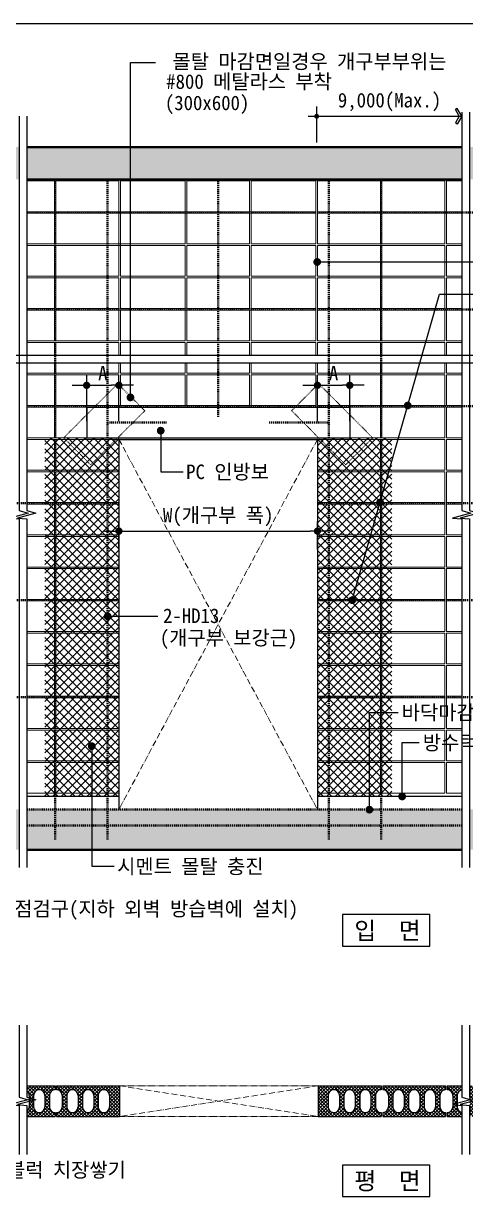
# Model space of a CAD drawing. Header units: millimetres. Extents: x 209 to 75467, y 6568 to 12199.
# Drawn here: x 27007 to 27920, y 9565 to 11985 of the extents above; entities that cross this region are included whole.
import ezdxf
from ezdxf.enums import TextEntityAlignment as Align

# ---------------------------------------------------------------- set-up
doc = ezdxf.new("R2010")
doc.units = ezdxf.units.MM
doc.header["$MEASUREMENT"] = 0
for name, pattern in [('ACAD_ISO10W100', [18, 12, -3, 0, -3]), ('HID', [2, 1.1, -0.9]), ('HIDDEN', [0.375, 0.25, -0.125])]:
    doc.linetypes.add(name, pattern=pattern)
doc.layers.get('0').update_dxf_attribs({"linetype": 'CONTINUOUS'})
for name, color, linetype, lineweight in [('A-CONC-LIN1', 2, 'CONTINUOUS', 40), ('A-CUTL', 7, 'CONTINUOUS', 25), ('A-DIMS', 7, 'CONTINUOUS', 25), ('A-ELEV-LIN2', 7, 'CONTINUOUS', 25), ('A-ELEV-LIN3', 8, 'CONTINUOUS', 18), ('A-MKXS-LEAD', 7, 'CONTINUOUS', 25), ('A-MKXS-TEXT1', 3, 'CONTINUOUS', 25), ('A-MKXX-SYMB', 7, 'CONTINUOUS', 25), ('A-SECT-LIN1', 4, 'CONTINUOUS', 25), ('A-WAXM-BLOC', 3, 'CONTINUOUS', 25), ('A-XXXX-HATC', 8, 'CONTINUOUS', 18), ('A-XXXX-HID', 8, 'HIDDEN', 18), ('A-XXXX-OPEN', 1, 'ACAD_ISO10W100', 15), ('A-XXXX-SYMB', 7, 'CONTINUOUS', 25), ('A-XXXX-TABL', 7, 'CONTINUOUS', 25), ('S-RBAR', 2, 'CONTINUOUS', 40)]:
    doc.layers.add(name, color=color, linetype=linetype, lineweight=lineweight)
doc.layers.add('A-XXXX-SOLD', color=252, linetype='CONTINUOUS')
doc.styles.add('HY울릉도L', font='H2GTRE.TTF')
doc.styles.add('돋움체', font='')
doc.styles.get('돋움체').set_extended_font_data('DotumChe')
doc.dimstyles.new('CDIM', dxfattribs={"dimtxt": 3, "dimasz": 1.5, "dimexe": 2, "dimexo": 1, "dimgap": 1, "dimtad": 1, "dimdec": 0, "dimrnd": 0.5, "dimzin": 0, "dimdsep": 32, "dimlunit": 6, "dimtxsty": 'HY울릉도L', "dimblk1": '_CIDOT', "dimblk2": '_CIDOT', "dimsah": 1, "dimcen": 5.5, "dimclrd": 2, "dimclre": 2, "dimclrt": 7, "dimadec": 0, "dimazin": 0, "dimtfac": 1, "dimtdec": 0, "dimtix": 1, "dimtmove": 2, "dimatfit": 1, "dimldrblk": '_CIDOT', "dimfxl": 1, "dimtolj": 1, "dimtzin": 0, "dimlwd": -1, "dimarcsym": 0})
pattern_1 = [(45, (27788.512, 12419.922), (-8.838835, 8.838835), []), (135, (27788.512, 12419.922), (-8.838835, -8.838835), [])]

# ---------------------------------------------------------------- blocks, each defined once
blk = doc.blocks.new('ARROW1')
for p, q in [((0, 0), (0.286, 0.501)), ((0, 0), (0.286, -0.501)), ((0.165, 0), (0.41, 0.429)), ((0.165, 0), (0.41, -0.429)), ((0.286, 0.501), (0.41, 0.43)), ((0.286, -0.501), (0.41, -0.43))]:
    blk.add_line(p, q)
blk = doc.blocks.new('_CIDOT')
at = {"color": 0, "linetype": 'ByBlock'}
blk.add_line((2, 0), (-1, 0), dxfattribs=at)
at = {"color": 0, "linetype": 'ByBlock', "const_width": 0.5}
blk.add_lwpolyline([(-0.25, 0, 1), (0.25, 0, 1)], format="xyb", close=True, dxfattribs=at)
blk = doc.blocks.new('*D443')
at = {"layer": 'A-DIMS', "lineweight": -2, "transparency": 16777216}
for p, q in [((27203.9, 10899.5), (27203.9, 10957.7)), ((27613.9, 10899.5), (27613.9, 10957.7))]:
    blk.add_line(p, q, dxfattribs=at)
at = {"layer": 'A-DIMS', "transparency": 16777216}
blk.add_line((27218.9, 10937.7), (27598.9, 10937.7), dxfattribs=at)
at = {"layer": 'A-DIMS', "transparency": 16777216, "xscale": 15, "yscale": 15, "zscale": 15, "rotation": 180}
blk.add_blockref('_CIDOT', (27203.9, 10937.7), dxfattribs=at)
at = {"layer": 'A-DIMS', "transparency": 16777216, "xscale": 15, "yscale": 15, "zscale": 15}
blk.add_blockref('_CIDOT', (27613.9, 10937.7), dxfattribs=at)
at = {"layer": 'A-DIMS', "color": 3, "transparency": 16777216, "insert": (27408.9, 10966.6), "char_height": 30, "attachment_point": 5, "style": '돋움체'}
blk.add_mtext('\\A1;W(개구부 폭)', dxfattribs=at)
blk = doc.blocks.new('*D445')
at = {"layer": 'A-DIMS', "lineweight": -2, "transparency": 16777216}
for p, q in [((27137.3, 11164.8), (27137.3, 11258.5)), ((27203.9, 11164.8), (27203.9, 11258.5))]:
    blk.add_line(p, q, dxfattribs=at)
at = {"layer": 'A-DIMS', "transparency": 16777216}
blk.add_line((27152.3, 11238.5), (27188.9, 11238.5), dxfattribs=at)
at = {"layer": 'A-DIMS', "transparency": 16777216, "xscale": 15, "yscale": 15, "zscale": 15, "rotation": 180}
blk.add_blockref('_CIDOT', (27137.3, 11238.5), dxfattribs=at)
at = {"layer": 'A-DIMS', "transparency": 16777216, "xscale": 15, "yscale": 15, "zscale": 15}
blk.add_blockref('_CIDOT', (27203.9, 11238.5), dxfattribs=at)
at = {"layer": 'A-DIMS', "color": 3, "transparency": 16777216, "insert": (27170.6, 11263.5), "char_height": 30, "attachment_point": 5, "style": '돋움체'}
blk.add_mtext('\\A1;A', dxfattribs=at)
blk = doc.blocks.new('*D446')
at = {"layer": 'A-DIMS', "lineweight": -2, "transparency": 16777216}
for p, q in [((27613.9, 11164.8), (27613.9, 11258.5)), ((27680.6, 11164.8), (27680.6, 11258.5))]:
    blk.add_line(p, q, dxfattribs=at)
at = {"layer": 'A-DIMS', "transparency": 16777216}
blk.add_line((27628.9, 11238.5), (27665.6, 11238.5), dxfattribs=at)
at = {"layer": 'A-DIMS', "transparency": 16777216, "xscale": 15, "yscale": 15, "zscale": 15, "rotation": 180}
blk.add_blockref('_CIDOT', (27613.9, 11238.5), dxfattribs=at)
at = {"layer": 'A-DIMS', "transparency": 16777216, "xscale": 15, "yscale": 15, "zscale": 15}
blk.add_blockref('_CIDOT', (27680.6, 11238.5), dxfattribs=at)
at = {"layer": 'A-DIMS', "color": 3, "transparency": 16777216, "insert": (27647.3, 11263.5), "char_height": 30, "attachment_point": 5, "style": '돋움체'}
blk.add_mtext('\\A1;A', dxfattribs=at)

msp = doc.modelspace()

# ---------------------------------------------------------------- hatches: boundary and pattern name
at = {"layer": 'A-XXXX-HATC', "ltscale": 2}
h = msp.add_hatch(dxfattribs=at)
h.set_pattern_fill('ANSI37', color=256, scale=100)
h.set_pattern_definition(pattern_1)
h.paths.add_polyline_path([(27050.6, 11130.2), (27050.6, 10390.2), (27203.9, 10390.2), (27203.9, 11130.2)])
h = msp.add_hatch(dxfattribs=at)
h.set_pattern_fill('ANSI37', color=256, scale=100)
h.set_pattern_definition(pattern_1)
h.paths.add_polyline_path([(27767.3, 11130.2), (27767.3, 10390.2), (27613.9, 10390.2), (27613.9, 11130.2)])
h = msp.add_hatch(dxfattribs=at)
h.set_pattern_fill('ANSI37', color=256, scale=40, style=0)
h.set_pattern_definition([(45, (-119443.7185, -237865.7815), (-3.53553391, 3.53553391), []), (135, (-119443.7185, -237865.7815), (-3.53553391, -3.53553391), [])])
h.paths.add_polyline_path([(27681.8, 9729.7, -0.024257), (27679.3, 9738.1, -0.390593), (27668.6, 9749.7), (27668.6, 9773.1, -0.418743), (27680.5, 9784.7, -0.024532), (27683.4, 9793.1), (27615.3, 9793.1), (27615.3, 9729.7)])
h.paths.add_polyline_path([(27636.1, 9749.7), (27636.1, 9773.1, -1), (27659.4, 9773.1), (27659.4, 9749.7, -1)], flags=16)
h.paths.add_polyline_path([(27745.3, 9729.7), (27745.3, 9738.1, -0.414214), (27733.6, 9749.7), (27733.6, 9773.1, -0.414214), (27745.3, 9784.7), (27745.3, 9793.1), (27683.4, 9793.1, 0.024532), (27680.5, 9784.7, -0.409698), (27691.9, 9773.1), (27691.9, 9749.7, -0.438235), (27679.3, 9738.1, 0.024257), (27681.8, 9729.7)])
h.paths.add_polyline_path([(27701.1, 9749.7), (27701.1, 9773.1, -1), (27724.4, 9773.1), (27724.4, 9749.7, -1)], flags=16)
h.paths.add_polyline_path([(27851.8, 9729.7, 0.036504), (27855.2, 9742.4, -0.70748), (27834.4, 9749.7), (27834.4, 9773.1, -0.651551), (27854, 9781.7, 0.033306), (27850.2, 9793.1), (27748.6, 9793.1), (27748.6, 9784.7, -0.414214), (27760.3, 9773.1), (27760.3, 9749.7, -0.414214), (27748.6, 9738.1), (27748.6, 9729.7)])
h.paths.add_polyline_path([(27769.4, 9749.7), (27769.4, 9773.1, -1), (27792.8, 9773.1), (27792.8, 9749.7, -1)], flags=16)
h.paths.add_polyline_path([(27801.9, 9749.7), (27801.9, 9773.1, -1), (27825.3, 9773.1), (27825.3, 9749.7, -1)], flags=16)
h.paths.add_polyline_path([(27878.6, 9729.7), (27878.6, 9738.1, -0.414214), (27866.9, 9749.7), (27866.9, 9773.1, -0.414214), (27878.6, 9784.7), (27878.6, 9793.1), (27850.2, 9793.1, -0.033306), (27854, 9781.7, -0.210983), (27857.8, 9773.1), (27857.8, 9749.7, -0.171317), (27855.2, 9742.4, -0.036504), (27851.8, 9729.7)])
h.paths.add_polyline_path([(27911.9, 9729.7), (27911.9, 9738.4, -0.350693), (27902.8, 9749.7), (27902.8, 9773.1, -0.350693), (27911.9, 9784.5), (27911.9, 9793.1), (27881.9, 9793.1), (27881.9, 9784.7, -0.414214), (27893.6, 9773.1), (27893.6, 9749.7, -0.414214), (27881.9, 9738.1), (27881.9, 9729.7)])
h.paths.add_polyline_path([(28011.9, 9729.7), (28011.9, 9738.1, -0.414214), (28000.3, 9749.7), (28000.3, 9773.1, -0.414214), (28011.9, 9784.7), (28011.9, 9793.1), (27933.8, 9793.1, 0.071046), (27927.7, 9768.4), (27927.7, 9750.3, 0.058628), (27932.2, 9729.7)])
h.paths.add_polyline_path([(27935.3, 9749.7), (27935.3, 9773.1, -1), (27958.6, 9773.1), (27958.6, 9749.7, -1)], flags=16)
h.paths.add_polyline_path([(27967.8, 9749.7), (27967.8, 9773.1, -1), (27991.1, 9773.1), (27991.1, 9749.7, -1)], flags=16)
h.paths.add_polyline_path([(28102.2, 9729.7, 0.031852), (28105.3, 9740.8, -0.222629), (28101.1, 9749.7), (28101.1, 9773.1, -0.198508), (28104.5, 9781.3, 0.034414), (28100.7, 9793.1), (28015.3, 9793.1), (28015.3, 9784.7, -0.414214), (28026.9, 9773.1), (28026.9, 9749.7, -0.414214), (28015.3, 9738.1), (28015.3, 9729.7)])
h.paths.add_polyline_path([(28036.1, 9749.7), (28036.1, 9773.1, -1), (28059.4, 9773.1), (28059.4, 9749.7, -1)], flags=16)
h.paths.add_polyline_path([(28068.6, 9749.7), (28068.6, 9773.1, -1), (28091.9, 9773.1), (28091.9, 9749.7, -1)], flags=16)
h.paths.add_polyline_path([(28145.3, 9729.7), (28145.3, 9738.1, -0.414214), (28133.6, 9749.7), (28133.6, 9773.1, -0.414214), (28145.3, 9784.7), (28145.3, 9793.1), (28100.7, 9793.1, -0.034414), (28104.5, 9781.3, -0.668741), (28124.4, 9773.1), (28124.4, 9749.7, -0.635819), (28105.3, 9740.8, -0.031852), (28102.2, 9729.7)])
h.paths.add_polyline_path([(28278.6, 9729.7), (28278.6, 9793.1), (28148.6, 9793.1), (28148.6, 9784.7, -0.414214), (28160.3, 9773.1), (28160.3, 9749.7, -0.414214), (28148.6, 9738.1), (28148.6, 9729.7)])
h.paths.add_polyline_path([(28169.4, 9749.7), (28169.4, 9773.1, -1), (28192.8, 9773.1), (28192.8, 9749.7, -1)], flags=16)
h.paths.add_polyline_path([(28201.9, 9749.7), (28201.9, 9773.1, -1), (28225.3, 9773.1), (28225.3, 9749.7, -1)], flags=16)
h.paths.add_polyline_path([(28234.4, 9749.7), (28234.4, 9773.1, -1), (28257.8, 9773.1), (28257.8, 9749.7, -1)], flags=16)
h.paths.add_polyline_path([(27927.7, 9729.7), (27932.2, 9729.7, -0.058628), (27927.7, 9750.3)], flags=17)
h.paths.add_polyline_path([(27927.7, 9768.4, -0.071046), (27933.8, 9793.1), (27927.7, 9793.1)], flags=16)
at = {"layer": 'A-XXXX-SOLD', "ltscale": 2}
h = msp.add_hatch(color=256, dxfattribs=at)
h.paths.add_polyline_path([(29267.5, 11730.2), (29267.5, 11663.5), (27927.7, 11663.5), (27927.7, 11730.2)])
h.paths.add_polyline_path([(27911.9, 11730.2), (27911.9, 11663.5), (27013.8, 11663.5), (27013.8, 11730.2)])
h.paths.add_polyline_path([(26998, 11730.2), (26998, 11663.5), (26738.7, 11663.5), (26738.7, 11730.2)])
h.paths.add_polyline_path([(26722.9, 11730.2), (26722.9, 11663.5), (26088.1, 11663.5), (26088.1, 11730.2)])
h = msp.add_hatch(color=256, dxfattribs=at)
h.paths.add_polyline_path([(26998, 10280.2), (26738.7, 10280.2), (26738.7, 10363.3), (26998, 10363.3)])
h.paths.add_polyline_path([(26722.9, 10280.2), (26088.1, 10280.2), (26088.1, 10363.3), (26722.9, 10363.3)])
h.paths.add_polyline_path([(27911.9, 10280.2), (27013.8, 10280.2), (27013.8, 10363.3), (27911.9, 10363.3)])
h.paths.add_polyline_path([(29267.5, 10280.2), (27927.7, 10280.2), (27927.7, 10363.3), (29267.5, 10363.3)])

# ---------------------------------------------------------------- linework, layer by layer
at = {"layer": 'A-CONC-LIN1'}
for p, q in [((27911.9, 11730.2), (27013.8, 11730.2)), ((27911.9, 11663.5), (27013.8, 11663.5)), ((27911.9, 10280.2), (27013.8, 10280.2))]:
    msp.add_line(p, q, dxfattribs=at)
at = {"layer": 'A-CONC-LIN1', "linetype": 'HID', "ltscale": 2}
msp.add_line((27911.9, 10330.2), (27013.8, 10330.2), dxfattribs=at)
at = {"layer": 'A-CUTL', "ltscale": 2}
for points in [[(26998, 11794.1), (26998, 10979.9), (27016.7, 10974.8), (26978.8, 10964.6), (26998, 10962.8), (26998, 10243.6)], [(27013.8, 11794.1), (27013.8, 10979.9), (27032.5, 10974.8), (26994.6, 10964.6), (27013.8, 10962.8), (27013.8, 10243.6)], [(27911.9, 11802.1), (27911.9, 10979.9), (27930.6, 10974.8), (27892.7, 10964.6), (27911.9, 10962.8), (27911.9, 10243.6)], [(27927.7, 11802.1), (27927.7, 10979.9), (27946.4, 10974.8), (27908.6, 10964.6), (27927.7, 10962.8), (27927.7, 10243.6)], [(26088.1, 11300.4), (27944.2, 11300.4), (27949.3, 11319.2), (27959.5, 11281.3), (27961.3, 11300.4), (29267.5, 11300.4)], [(26088.1, 11284.6), (27944.2, 11284.6), (27949.3, 11303.3), (27959.5, 11265.5), (27961.3, 11284.6), (29267.5, 11284.6)], [(26998, 9917.9), (26998, 9769.5), (27016.7, 9764.3), (26978.8, 9754.2), (26998, 9752.3), (26998, 9651.1)], [(27013.8, 9917.9), (27013.8, 9769.5), (27032.5, 9764.3), (26994.6, 9754.2), (27013.8, 9752.3), (27013.8, 9651.1)], [(27911.9, 9917.9), (27911.9, 9769.5), (27930.6, 9764.3), (27892.7, 9754.2), (27911.9, 9752.3), (27911.9, 9651.1)], [(27927.7, 9917.9), (27927.7, 9769.5), (27946.4, 9764.3), (27908.6, 9754.2), (27927.7, 9752.3), (27927.7, 9651.1)]]:
    msp.add_lwpolyline(points, dxfattribs=at)
at = {"layer": 'A-DIMS'}
for p, q in [((27612.3, 11739.8), (27612.3, 11813.7)), ((27594.7, 11793.7), (27911.9, 11793.7))]:
    msp.add_line(p, q, dxfattribs=at)
at = {"layer": 'A-DIMS', "const_width": 5}
msp.add_lwpolyline([(27609.8, 11793.7, 1), (27614.8, 11793.7, 1)], format="xyb", close=True, dxfattribs=at)
at = {"layer": 'A-ELEV-LIN2'}
for p, q in [((27137.3, 11193.5), (27680.6, 11193.5)), ((27137.3, 11193.5), (27137.3, 11130.2)), ((27680.6, 11193.5), (27680.6, 11130.2)), ((27137.3, 11130.2), (27680.6, 11130.2)), ((27203.9, 11126.8), (27203.9, 10363.3)), ((27203.9, 11126.8), (27613.9, 11126.8)), ((27613.9, 11126.8), (27613.9, 10363.3))]:
    msp.add_line(p, q, dxfattribs=at)
at = {"layer": 'A-ELEV-LIN3'}
for p, q in [((27070.6, 11660.2), (27013.8, 11660.2)), ((27070.6, 11660.2), (27070.6, 11596.8)), ((27203.9, 11660.2), (27073.9, 11660.2)), ((27073.9, 11660.2), (27073.9, 11596.8)), ((27203.9, 11660.2), (27203.9, 11463.5)), ((27340.6, 11660.2), (27207.3, 11660.2)), ((27207.3, 11660.2), (27207.3, 11463.5)), ((27340.6, 11660.2), (27340.6, 11596.8)), ((27473.9, 11660.2), (27343.9, 11660.2)), ((27343.9, 11660.2), (27343.9, 11596.8)), ((27473.9, 11660.2), (27473.9, 11596.8)), ((27477.3, 11660.2), (27477.3, 11596.8)), ((27610.6, 11660.2), (27477.3, 11660.2)), ((27610.6, 11660.2), (27610.6, 11596.8)), ((27613.9, 11660.2), (27613.9, 11596.8)), ((27743.8, 11660.2), (27613.9, 11660.2)), ((27743.8, 11660.2), (27743.8, 11596.8)), ((27747.2, 11660.2), (27747.2, 11596.8)), ((27877.3, 11660.2), (27747.2, 11660.2)), ((27877.3, 11660.2), (27877.3, 11530.2)), ((27880.6, 11660.2), (27880.6, 11530.2)), ((27911.9, 11660.2), (27880.6, 11660.2)), ((27070.6, 11596.8), (27013.8, 11596.8)), ((27340.6, 11596.8), (27073.9, 11596.8)), ((27473.9, 11596.8), (27343.9, 11596.8)), ((27610.6, 11596.8), (27477.3, 11596.8)), ((27743.8, 11596.8), (27613.9, 11596.8)), ((27911.9, 11596.8), (27747.2, 11596.8)), ((27070.6, 11593.5), (27013.8, 11593.5)), ((27070.6, 11593.5), (27070.6, 11530.2)), ((27340.6, 11593.5), (27073.9, 11593.5)), ((27073.9, 11593.5), (27073.9, 11530.2)), ((27340.6, 11593.5), (27340.6, 11530.2)), ((27343.9, 11593.5), (27343.9, 11530.2)), ((27473.9, 11593.5), (27343.9, 11593.5)), ((27473.9, 11593.5), (27473.9, 11530.2)), ((27477.3, 11593.5), (27477.3, 11530.2)), ((27610.6, 11593.5), (27477.3, 11593.5)), ((27610.6, 11593.5), (27610.6, 11530.2)), ((27613.9, 11593.5), (27613.9, 11530.2)), ((27743.8, 11593.5), (27613.9, 11593.5)), ((27743.8, 11593.5), (27743.8, 11530.2)), ((27747.2, 11593.5), (27747.2, 11530.2)), ((27911.9, 11593.5), (27747.2, 11593.5)), ((27070.6, 11530.2), (27013.8, 11530.2)), ((27070.6, 11526.8), (27013.8, 11526.8)), ((27070.6, 11526.8), (27070.6, 11463.5)), ((27340.6, 11530.2), (27073.9, 11530.2)), ((27340.6, 11526.8), (27073.9, 11526.8)), ((27073.9, 11526.8), (27073.9, 11463.5)), ((27340.6, 11526.8), (27340.6, 11463.5)), ((27473.9, 11530.2), (27343.9, 11530.2)), ((27343.9, 11526.8), (27343.9, 11463.5)), ((27473.9, 11526.8), (27343.9, 11526.8)), ((27473.9, 11526.8), (27473.9, 11463.5)), ((27610.6, 11530.2), (27477.3, 11530.2)), ((27477.3, 11526.8), (27477.3, 11463.5)), ((27610.6, 11526.8), (27477.3, 11526.8)), ((27610.6, 11526.8), (27610.6, 11463.5)), ((27743.8, 11530.2), (27613.9, 11530.2)), ((27613.9, 11526.8), (27613.9, 11463.5)), ((27743.8, 11526.8), (27613.9, 11526.8)), ((27743.8, 11526.8), (27743.8, 11463.5)), ((27877.3, 11530.2), (27747.2, 11530.2)), ((27747.2, 11526.8), (27747.2, 11463.5)), ((27877.3, 11526.8), (27747.2, 11526.8)), ((27877.3, 11526.8), (27877.3, 11463.5)), ((27911.9, 11530.2), (27880.6, 11530.2)), ((27880.6, 11526.8), (27880.6, 11463.5)), ((27911.9, 11526.8), (27880.6, 11526.8)), ((27070.6, 11463.5), (27013.8, 11463.5)), ((27070.6, 11460.2), (27013.8, 11460.2)), ((27070.6, 11460.2), (27070.6, 11396.8)), ((27203.9, 11463.5), (27073.9, 11463.5)), ((27203.9, 11460.2), (27073.9, 11460.2)), ((27073.9, 11460.2), (27073.9, 11396.8)), ((27203.9, 11460.2), (27203.9, 11396.8)), ((27340.6, 11463.5), (27207.3, 11463.5)), ((27207.3, 11460.2), (27207.3, 11396.8)), ((27340.6, 11460.2), (27207.3, 11460.2)), ((27340.6, 11460.2), (27340.6, 11396.8)), ((27473.9, 11463.5), (27343.9, 11463.5)), ((27343.9, 11460.2), (27343.9, 11396.8)), ((27473.9, 11460.2), (27343.9, 11460.2)), ((27473.9, 11460.2), (27473.9, 11396.8)), ((27610.6, 11463.5), (27477.3, 11463.5)), ((27477.3, 11460.2), (27477.3, 11396.8)), ((27610.6, 11460.2), (27477.3, 11460.2)), ((27610.6, 11460.2), (27610.6, 11396.8)), ((27743.8, 11463.5), (27613.9, 11463.5)), ((27613.9, 11460.2), (27613.9, 11396.8)), ((27743.8, 11460.2), (27613.9, 11460.2)), ((27743.8, 11460.2), (27743.8, 11396.8)), ((27877.3, 11463.5), (27747.2, 11463.5)), ((27747.2, 11460.2), (27747.2, 11396.8)), ((27877.3, 11460.2), (27747.2, 11460.2)), ((27877.3, 11460.2), (27877.3, 11396.8)), ((27911.9, 11463.5), (27880.6, 11463.5)), ((27880.6, 11460.2), (27880.6, 11396.8)), ((27911.9, 11460.2), (27880.6, 11460.2)), ((27070.6, 11396.8), (27013.8, 11396.8)), ((27070.6, 11393.5), (27013.8, 11393.5)), ((27070.6, 11393.5), (27070.6, 11330.2)), ((27203.9, 11396.8), (27073.9, 11396.8)), ((27073.9, 11393.5), (27073.9, 11330.2)), ((27203.9, 11393.5), (27073.9, 11393.5)), ((27203.9, 11393.5), (27203.9, 11330.2)), ((27340.6, 11396.8), (27207.3, 11396.8)), ((27207.3, 11393.5), (27207.3, 11330.2)), ((27340.6, 11393.5), (27207.3, 11393.5)), ((27340.6, 11393.5), (27340.6, 11330.2)), ((27473.9, 11396.8), (27343.9, 11396.8)), ((27343.9, 11393.5), (27343.9, 11330.2)), ((27473.9, 11393.5), (27343.9, 11393.5)), ((27473.9, 11393.5), (27473.9, 11330.2)), ((27610.6, 11396.8), (27477.3, 11396.8)), ((27477.3, 11393.5), (27477.3, 11330.2)), ((27610.6, 11393.5), (27477.3, 11393.5)), ((27610.6, 11393.5), (27610.6, 11330.2)), ((27743.8, 11396.8), (27613.9, 11396.8)), ((27613.9, 11393.5), (27613.9, 11330.2)), ((27743.8, 11393.5), (27613.9, 11393.5)), ((27743.8, 11393.5), (27743.8, 11330.2)), ((27877.3, 11396.8), (27747.2, 11396.8)), ((27747.2, 11393.5), (27747.2, 11330.2)), ((27877.3, 11393.5), (27747.2, 11393.5)), ((27877.3, 11393.5), (27877.3, 11330.2)), ((27911.9, 11396.8), (27880.6, 11396.8)), ((27880.6, 11393.5), (27880.6, 11330.2)), ((27911.9, 11393.5), (27880.6, 11393.5)), ((27070.6, 11330.2), (27013.8, 11330.2)), ((27203.9, 11330.2), (27073.9, 11330.2)), ((27340.6, 11330.2), (27207.3, 11330.2)), ((27473.9, 11330.2), (27343.9, 11330.2)), ((27610.6, 11330.2), (27477.3, 11330.2)), ((27743.8, 11330.2), (27613.9, 11330.2)), ((27877.3, 11330.2), (27747.2, 11330.2)), ((27911.9, 11330.2), (27880.6, 11330.2)), ((27070.6, 11326.8), (27013.8, 11326.8)), ((27070.6, 11326.8), (27070.6, 11300.4)), ((27203.9, 11326.8), (27073.9, 11326.8)), ((27073.9, 11326.8), (27073.9, 11300.4)), ((27203.9, 11326.8), (27203.9, 11300.4)), ((27207.3, 11326.8), (27207.3, 11300.4)), ((27340.6, 11326.8), (27207.3, 11326.8)), ((27340.6, 11326.8), (27340.6, 11300.4)), ((27343.9, 11326.8), (27343.9, 11300.4)), ((27473.9, 11326.8), (27343.9, 11326.8)), ((27473.9, 11326.8), (27473.9, 11300.4)), ((27477.3, 11326.8), (27477.3, 11300.4)), ((27610.6, 11326.8), (27477.3, 11326.8)), ((27610.6, 11326.8), (27610.6, 11300.4)), ((27613.9, 11326.8), (27613.9, 11300.4)), ((27743.8, 11326.8), (27613.9, 11326.8)), ((27743.8, 11326.8), (27743.8, 11300.4)), ((27747.2, 11326.8), (27747.2, 11300.4)), ((27877.3, 11326.8), (27747.2, 11326.8)), ((27877.3, 11326.8), (27877.3, 11300.4)), ((27880.6, 11326.8), (27880.6, 11300.4)), ((27911.9, 11326.8), (27880.6, 11326.8)), ((27070.6, 11284.6), (27070.6, 11263.5)), ((27073.9, 11284.6), (27073.9, 11263.5)), ((27203.9, 11284.6), (27203.9, 11263.5)), ((27207.3, 11284.6), (27207.3, 11263.5)), ((27340.6, 11284.6), (27340.6, 11263.5)), ((27343.9, 11284.6), (27343.9, 11263.5)), ((27473.9, 11284.6), (27473.9, 11263.5)), ((27477.3, 11284.6), (27477.3, 11263.5)), ((27610.6, 11284.6), (27610.6, 11263.5)), ((27613.9, 11284.6), (27613.9, 11263.5)), ((27743.8, 11284.6), (27743.8, 11263.5)), ((27747.2, 11284.6), (27747.2, 11263.5)), ((27877.3, 11284.6), (27877.3, 11263.5)), ((27880.6, 11284.6), (27880.6, 11263.5)), ((27070.6, 11263.5), (27013.8, 11263.5)), ((27070.6, 11260.2), (27013.8, 11260.2)), ((27070.6, 11260.2), (27070.6, 11196.8)), ((27203.9, 11263.5), (27073.9, 11263.5)), ((27203.9, 11260.2), (27073.9, 11260.2)), ((27073.9, 11260.2), (27073.9, 11196.8)), ((27203.9, 11260.2), (27203.9, 11196.8)), ((27340.6, 11263.5), (27207.3, 11263.5)), ((27207.3, 11260.2), (27207.3, 11196.8)), ((27340.6, 11260.2), (27207.3, 11260.2)), ((27340.6, 11260.2), (27340.6, 11196.8)), ((27473.9, 11263.5), (27343.9, 11263.5)), ((27343.9, 11260.2), (27343.9, 11196.8)), ((27473.9, 11260.2), (27343.9, 11260.2)), ((27473.9, 11260.2), (27473.9, 11196.8)), ((27610.6, 11263.5), (27477.3, 11263.5)), ((27477.3, 11260.2), (27477.3, 11196.8)), ((27610.6, 11260.2), (27477.3, 11260.2)), ((27610.6, 11260.2), (27610.6, 11196.8)), ((27743.8, 11263.5), (27613.9, 11263.5)), ((27613.9, 11260.2), (27613.9, 11196.8)), ((27743.8, 11260.2), (27613.9, 11260.2)), ((27743.8, 11260.2), (27743.8, 11196.8)), ((27877.3, 11263.5), (27747.2, 11263.5)), ((27747.2, 11260.2), (27747.2, 11196.8)), ((27877.3, 11260.2), (27747.2, 11260.2)), ((27877.3, 11260.2), (27877.3, 11196.8)), ((27911.9, 11263.5), (27880.6, 11263.5)), ((27880.6, 11260.2), (27880.6, 11196.8)), ((27911.9, 11260.2), (27880.6, 11260.2)), ((27070.6, 11196.8), (27013.8, 11196.8)), ((27070.6, 11193.5), (27013.8, 11193.5)), ((27070.6, 11193.5), (27070.6, 11130.2)), ((27203.9, 11196.8), (27073.9, 11196.8)), ((27137.3, 11193.5), (27073.9, 11193.5)), ((27073.9, 11193.5), (27073.9, 11130.2)), ((27340.6, 11196.8), (27207.3, 11196.8)), ((27473.9, 11196.8), (27343.9, 11196.8)), ((27610.6, 11196.8), (27477.3, 11196.8)), ((27743.8, 11196.8), (27613.9, 11196.8)), ((27743.8, 11193.5), (27680.6, 11193.5)), ((27743.8, 11193.5), (27743.8, 11130.2)), ((27877.3, 11196.8), (27747.2, 11196.8)), ((27747.2, 11193.5), (27747.2, 11130.2)), ((27877.3, 11193.5), (27747.2, 11193.5)), ((27877.3, 11193.5), (27877.3, 11130.2)), ((27911.9, 11196.8), (27880.6, 11196.8)), ((27880.6, 11193.5), (27880.6, 11130.2)), ((27911.9, 11193.5), (27880.6, 11193.5)), ((27070.6, 11130.2), (27013.8, 11130.2)), ((27070.6, 11126.8), (27013.8, 11126.8)), ((27070.6, 11126.8), (27070.6, 11063.5)), ((27137.3, 11130.2), (27073.9, 11130.2)), ((27203.9, 11126.8), (27073.9, 11126.8)), ((27073.9, 11126.8), (27073.9, 11063.5)), ((27743.8, 11126.8), (27613.9, 11126.8)), ((27743.8, 11130.2), (27680.6, 11130.2)), ((27743.8, 11126.8), (27743.8, 11063.5)), ((27877.3, 11130.2), (27747.2, 11130.2)), ((27747.2, 11126.8), (27747.2, 11063.5)), ((27877.3, 11126.8), (27747.2, 11126.8)), ((27877.3, 11126.8), (27877.3, 11063.5)), ((27911.9, 11130.2), (27880.6, 11130.2)), ((27880.6, 11126.8), (27880.6, 11063.5)), ((27911.9, 11126.8), (27880.6, 11126.8)), ((27070.6, 11063.5), (27013.8, 11063.5)), ((27203.9, 11063.5), (27073.9, 11063.5)), ((27743.8, 11063.5), (27613.9, 11063.5)), ((27877.3, 11063.5), (27747.2, 11063.5)), ((27911.9, 11063.5), (27880.6, 11063.5)), ((27070.6, 11060.2), (27013.8, 11060.2)), ((27070.6, 11060.2), (27070.6, 10996.8)), ((27073.9, 11060.2), (27073.9, 10996.8)), ((27203.9, 11060.2), (27073.9, 11060.2)), ((27743.8, 11060.2), (27613.9, 11060.2)), ((27743.8, 11060.2), (27743.8, 10996.8)), ((27747.2, 11060.2), (27747.2, 10996.8)), ((27877.3, 11060.2), (27747.2, 11060.2)), ((27877.3, 11060.2), (27877.3, 10996.8)), ((27880.6, 11060.2), (27880.6, 10996.8)), ((27911.9, 11060.2), (27880.6, 11060.2)), ((27070.6, 10996.8), (27013.8, 10996.8)), ((27070.6, 10993.5), (27013.8, 10993.5)), ((27070.6, 10993.5), (27070.6, 10930.2)), ((27203.9, 10996.8), (27073.9, 10996.8)), ((27203.9, 10993.5), (27073.9, 10993.5)), ((27073.9, 10993.5), (27073.9, 10930.2)), ((27743.8, 10996.8), (27613.9, 10996.8)), ((27743.8, 10993.5), (27613.9, 10993.5)), ((27743.8, 10993.5), (27743.8, 10930.2)), ((27877.3, 10996.8), (27747.2, 10996.8)), ((27747.2, 10993.5), (27747.2, 10930.2)), ((27877.3, 10993.5), (27747.2, 10993.5)), ((27877.3, 10993.5), (27877.3, 10930.2)), ((27911.9, 10996.8), (27880.6, 10996.8)), ((27880.6, 10993.5), (27880.6, 10930.2)), ((27911.9, 10993.5), (27880.6, 10993.5)), ((27070.6, 10930.2), (27013.8, 10930.2)), ((27070.6, 10926.8), (27013.8, 10926.8)), ((27070.6, 10926.8), (27070.6, 10863.5)), ((27203.9, 10930.2), (27073.9, 10930.2)), ((27203.9, 10926.8), (27073.9, 10926.8)), ((27073.9, 10926.8), (27073.9, 10863.5)), ((27743.8, 10930.2), (27613.9, 10930.2)), ((27743.8, 10926.8), (27613.9, 10926.8)), ((27743.8, 10926.8), (27743.8, 10863.5)), ((27877.3, 10930.2), (27747.2, 10930.2)), ((27747.2, 10926.8), (27747.2, 10863.5)), ((27877.3, 10926.8), (27747.2, 10926.8)), ((27877.3, 10926.8), (27877.3, 10863.5)), ((27911.9, 10930.2), (27880.6, 10930.2)), ((27880.6, 10926.8), (27880.6, 10863.5)), ((27911.9, 10926.8), (27880.6, 10926.8)), ((27070.6, 10863.5), (27013.8, 10863.5)), ((27070.6, 10860.2), (27013.8, 10860.2)), ((27070.6, 10860.2), (27070.6, 10796.8)), ((27203.9, 10863.5), (27073.9, 10863.5)), ((27203.9, 10860.2), (27073.9, 10860.2)), ((27073.9, 10860.2), (27073.9, 10796.8)), ((27743.8, 10863.5), (27613.9, 10863.5)), ((27743.8, 10860.2), (27613.9, 10860.2)), ((27743.8, 10860.2), (27743.8, 10796.8)), ((27877.3, 10863.5), (27747.2, 10863.5)), ((27747.2, 10860.2), (27747.2, 10796.8)), ((27877.3, 10860.2), (27747.2, 10860.2)), ((27877.3, 10860.2), (27877.3, 10796.8)), ((27911.9, 10863.5), (27880.6, 10863.5)), ((27880.6, 10860.2), (27880.6, 10796.8)), ((27911.9, 10860.2), (27880.6, 10860.2)), ((27070.6, 10796.8), (27013.8, 10796.8)), ((27203.9, 10796.8), (27073.9, 10796.8)), ((27743.8, 10796.8), (27613.9, 10796.8)), ((27877.3, 10796.8), (27747.2, 10796.8)), ((27911.9, 10796.8), (27880.6, 10796.8)), ((27070.6, 10793.5), (27013.8, 10793.5)), ((27070.6, 10793.5), (27070.6, 10730.2)), ((27203.9, 10793.5), (27073.9, 10793.5)), ((27073.9, 10793.5), (27073.9, 10730.2)), ((27743.8, 10793.5), (27613.9, 10793.5)), ((27743.8, 10793.5), (27743.8, 10730.2)), ((27747.2, 10793.5), (27747.2, 10730.2)), ((27877.3, 10793.5), (27747.2, 10793.5)), ((27877.3, 10793.5), (27877.3, 10730.2)), ((27880.6, 10793.5), (27880.6, 10730.2)), ((27911.9, 10793.5), (27880.6, 10793.5)), ((27070.6, 10730.2), (27013.8, 10730.2)), ((27070.6, 10726.8), (27013.8, 10726.8)), ((27070.6, 10726.8), (27070.6, 10663.5)), ((27203.9, 10730.2), (27073.9, 10730.2)), ((27203.9, 10726.8), (27073.9, 10726.8)), ((27073.9, 10726.8), (27073.9, 10663.5)), ((27743.8, 10730.2), (27613.9, 10730.2)), ((27743.8, 10726.8), (27613.9, 10726.8)), ((27743.8, 10726.8), (27743.8, 10663.5)), ((27877.3, 10730.2), (27747.2, 10730.2)), ((27747.2, 10726.8), (27747.2, 10663.5)), ((27877.3, 10726.8), (27747.2, 10726.8)), ((27877.3, 10726.8), (27877.3, 10663.5)), ((27911.9, 10730.2), (27880.6, 10730.2)), ((27880.6, 10726.8), (27880.6, 10663.5)), ((27911.9, 10726.8), (27880.6, 10726.8)), ((27070.6, 10663.5), (27013.8, 10663.5)), ((27070.6, 10660.2), (27013.8, 10660.2)), ((27070.6, 10660.2), (27070.6, 10596.8)), ((27203.9, 10663.5), (27073.9, 10663.5)), ((27203.9, 10660.2), (27073.9, 10660.2)), ((27073.9, 10660.2), (27073.9, 10596.8)), ((27743.8, 10663.5), (27613.9, 10663.5)), ((27743.8, 10660.2), (27613.9, 10660.2)), ((27743.8, 10660.2), (27743.8, 10596.8)), ((27877.3, 10663.5), (27747.2, 10663.5)), ((27747.2, 10660.2), (27747.2, 10596.8)), ((27877.3, 10660.2), (27747.2, 10660.2)), ((27877.3, 10660.2), (27877.3, 10596.8)), ((27911.9, 10663.5), (27880.6, 10663.5)), ((27880.6, 10660.2), (27880.6, 10596.8)), ((27911.9, 10660.2), (27880.6, 10660.2)), ((27070.6, 10596.8), (27013.8, 10596.8)), ((27070.6, 10593.5), (27013.8, 10593.5)), ((27070.6, 10593.5), (27070.6, 10530.2)), ((27203.9, 10596.8), (27073.9, 10596.8)), ((27203.9, 10593.5), (27073.9, 10593.5)), ((27073.9, 10593.5), (27073.9, 10530.2)), ((27743.8, 10596.8), (27613.9, 10596.8)), ((27743.8, 10593.5), (27613.9, 10593.5)), ((27743.8, 10593.5), (27743.8, 10530.2)), ((27877.3, 10596.8), (27747.2, 10596.8)), ((27747.2, 10593.5), (27747.2, 10530.2)), ((27877.3, 10593.5), (27747.2, 10593.5)), ((27877.3, 10593.5), (27877.3, 10530.2)), ((27911.9, 10596.8), (27880.6, 10596.8)), ((27880.6, 10593.5), (27880.6, 10530.2)), ((27911.9, 10593.5), (27880.6, 10593.5)), ((27070.6, 10530.2), (27013.8, 10530.2)), ((27203.9, 10530.2), (27073.9, 10530.2)), ((27743.8, 10530.2), (27613.9, 10530.2)), ((27877.3, 10530.2), (27747.2, 10530.2)), ((27911.9, 10530.2), (27880.6, 10530.2)), ((27070.6, 10526.8), (27013.8, 10526.8)), ((27070.6, 10526.8), (27070.6, 10463.5)), ((27203.9, 10526.8), (27073.9, 10526.8)), ((27073.9, 10526.8), (27073.9, 10463.5)), ((27743.8, 10526.8), (27613.9, 10526.8)), ((27743.8, 10526.8), (27743.8, 10463.5)), ((27747.2, 10526.8), (27747.2, 10463.5)), ((27877.3, 10526.8), (27747.2, 10526.8)), ((27877.3, 10526.8), (27877.3, 10463.5)), ((27880.6, 10526.8), (27880.6, 10463.5)), ((27911.9, 10526.8), (27880.6, 10526.8)), ((27070.6, 10463.5), (27013.8, 10463.5)), ((27070.6, 10460.2), (27013.8, 10460.2)), ((27070.6, 10460.2), (27070.6, 10390.2)), ((27203.9, 10463.5), (27073.9, 10463.5)), ((27203.9, 10460.2), (27073.9, 10460.2)), ((27073.9, 10460.2), (27073.9, 10390.2)), ((27743.8, 10463.5), (27613.9, 10463.5)), ((27743.8, 10460.2), (27613.9, 10460.2)), ((27743.8, 10460.2), (27743.8, 10396.8)), ((27877.3, 10463.5), (27747.2, 10463.5)), ((27747.2, 10460.2), (27747.2, 10396.8)), ((27877.3, 10460.2), (27747.2, 10460.2)), ((27877.3, 10460.2), (27877.3, 10396.8)), ((27911.9, 10463.5), (27880.6, 10463.5)), ((27880.6, 10460.2), (27880.6, 10396.8)), ((27911.9, 10460.2), (27880.6, 10460.2)), ((27203.9, 10396.8), (27013.8, 10396.8)), ((27743.8, 10396.8), (27613.9, 10396.8)), ((27877.3, 10396.8), (27747.2, 10396.8)), ((27911.9, 10396.8), (27880.6, 10396.8))]:
    msp.add_line(p, q, dxfattribs=at)
at = {"layer": 'A-MKXS-LEAD'}
for points in [[(27227.7, 11213.5), (27227.7, 11904.9)], [(27227.7, 11904.9), (27279.3, 11904.9)]]:
    msp.add_lwpolyline(points, dxfattribs=at)
at = {"layer": 'A-MKXS-LEAD', "ltscale": 2, "const_width": 8}
for points in [[(27609.4, 11493, 1), (27617.4, 11493, 1)], [(27796.3, 11196.8, 1), (27804.3, 11196.8, 1)], [(27286.2, 11144.9, 1), (27294.2, 11144.9, 1)], [(27739.3, 10996.8, 1), (27747.3, 10996.8, 1)], [(27681.7, 10795.1, 1), (27689.7, 10795.1, 1)], [(27176.6, 10761.9, 1), (27184.6, 10761.9, 1)], [(27143.7, 10493.9, 1), (27151.7, 10493.9, 1)], [(27784.8, 10390.1, 1), (27792.8, 10390.1, 1)], [(27717.2, 10362.9, 1), (27725.2, 10362.9, 1)]]:
    msp.add_lwpolyline(points, format="xyb", close=True, dxfattribs=at)
at = {"layer": 'A-MKXS-LEAD', "ltscale": 2}
for points in [[(27613.4, 11493), (28321.2, 11493)], [(27685.7, 10795.1), (27866, 11426.9)], [(27290.2, 11144.9), (27290.2, 11060.3)], [(27290.2, 11060.3), (27336.3, 11060.3)], [(27180.6, 10761.9), (27284.3, 10761.9)], [(27721.2, 10362.9), (27721.2, 10563.5)], [(27721.2, 10563.5), (27780.4, 10563.5)], [(27147.7, 10493.9), (27147.7, 10246)], [(27788.8, 10390.1), (27788.8, 10501.3)], [(27788.8, 10501.3), (27823.8, 10501.3)], [(27147.7, 10246), (27193.8, 10246)]]:
    msp.add_lwpolyline(points, dxfattribs=at)
at = {"layer": 'A-MKXS-LEAD', "const_width": 8}
msp.add_lwpolyline([(27231.7, 11213.5, -1), (27223.7, 11213.5, -1)], format="xyb", close=True, dxfattribs=at)
at = {"layer": 'A-MKXX-SYMB'}
for points in [[(27665.8, 10081.3), (27845.8, 10081.3), (27845.8, 10146.3), (27665.8, 10146.3)], [(27665.8, 9564.5), (27845.8, 9564.5), (27845.8, 9629.6), (27665.8, 9629.6)]]:
    msp.add_lwpolyline(points, close=True, dxfattribs=at)
at = {"layer": 'A-SECT-LIN1'}
for p, q in [((27203.9, 10390.2), (27013.8, 10390.2)), ((27911.9, 10390.2), (27613.9, 10390.2))]:
    msp.add_line(p, q, dxfattribs=at)
at = {"layer": 'A-WAXM-BLOC'}
for p, q in [((27015.1, 9793.1), (27071.9, 9793.1)), ((27071.9, 9793.1), (27071.9, 9784.7)), ((27075.3, 9793.1), (27075.3, 9784.7)), ((27075.3, 9793.1), (27205.3, 9793.1)), ((27205.3, 9793.1), (27205.3, 9729.7)), ((27615.3, 9793.1), (27615.3, 9729.7)), ((27615.3, 9793.1), (27745.3, 9793.1)), ((27745.3, 9793.1), (27745.3, 9784.7)), ((27748.6, 9793.1), (27748.6, 9784.7)), ((27748.6, 9793.1), (27878.6, 9793.1)), ((27878.6, 9793.1), (27878.6, 9784.7)), ((27881.9, 9793.1), (27881.9, 9784.7)), ((27881.9, 9793.1), (27911.9, 9793.1)), ((27018.6, 9773.1), (27018.6, 9749.7)), ((27027.8, 9773.1), (27027.8, 9749.7)), ((27051.1, 9773.1), (27051.1, 9749.7)), ((27060.3, 9773.1), (27060.3, 9749.7)), ((27086.9, 9773.1), (27086.9, 9749.7)), ((27096.1, 9773.1), (27096.1, 9749.7)), ((27119.4, 9773.1), (27119.4, 9749.7)), ((27128.6, 9773.1), (27128.6, 9749.7)), ((27151.9, 9773.1), (27151.9, 9749.7)), ((27161.1, 9773.1), (27161.1, 9749.7)), ((27184.4, 9773.1), (27184.4, 9749.7)), ((27636.1, 9773.1), (27636.1, 9749.7)), ((27659.4, 9773.1), (27659.4, 9749.7)), ((27668.6, 9773.1), (27668.6, 9749.7)), ((27691.9, 9773.1), (27691.9, 9749.7)), ((27701.1, 9773.1), (27701.1, 9749.7)), ((27724.4, 9773.1), (27724.4, 9749.7)), ((27733.6, 9773.1), (27733.6, 9749.7)), ((27760.3, 9773.1), (27760.3, 9749.7)), ((27769.4, 9773.1), (27769.4, 9749.7)), ((27792.8, 9773.1), (27792.8, 9749.7)), ((27801.9, 9773.1), (27801.9, 9749.7)), ((27825.3, 9773.1), (27825.3, 9749.7)), ((27834.4, 9773.1), (27834.4, 9749.7)), ((27857.8, 9773.1), (27857.8, 9749.7)), ((27866.9, 9773.1), (27866.9, 9749.7)), ((27893.6, 9773.1), (27893.6, 9749.7)), ((27902.8, 9773.1), (27902.8, 9749.7)), ((27071.9, 9738.1), (27071.9, 9729.7)), ((27075.3, 9738.1), (27075.3, 9729.7)), ((27745.3, 9738.1), (27745.3, 9729.7)), ((27748.6, 9738.1), (27748.6, 9729.7)), ((27878.6, 9738.1), (27878.6, 9729.7)), ((27881.9, 9738.1), (27881.9, 9729.7)), ((27015.1, 9729.7), (27071.9, 9729.7)), ((27075.3, 9729.7), (27205.3, 9729.7)), ((27615.3, 9729.7), (27745.3, 9729.7)), ((27748.6, 9729.7), (27878.6, 9729.7)), ((27881.9, 9729.7), (27911.9, 9729.7))]:
    msp.add_line(p, q, dxfattribs=at)
for centre, start, end in [((27006.9, 9773.1), 0, 45.4054), ((27039.4, 9773.1), 0, 180), ((27071.9, 9773.1), 90, 180), ((27075.3, 9773.1), 0, 90), ((27107.8, 9773.1), 0, 180), ((27140.3, 9773.1), 0, 180), ((27172.8, 9773.1), 0, 180), ((27647.8, 9773.1), 0, 180), ((27680.3, 9773.1), 0, 180), ((27712.8, 9773.1), 0, 180), ((27745.3, 9773.1), 90, 180), ((27748.6, 9773.1), 0, 90), ((27781.1, 9773.1), 0, 180), ((27813.6, 9773.1), 0, 180), ((27846.1, 9773.1), 0, 180), ((27878.6, 9773.1), 90, 180), ((27881.9, 9773.1), 0, 90), ((27914.4, 9773.1), 102.6984, 180), ((27006.9, 9749.7), 314.5946, 0), ((27039.4, 9749.7), 180, 0), ((27071.9, 9749.7), 180, 270), ((27075.3, 9749.7), 270, 0), ((27107.8, 9749.7), 180, 0), ((27140.3, 9749.7), 180, 0), ((27172.8, 9749.7), 180, 0), ((27647.8, 9749.7), 180, 0), ((27680.3, 9749.7), 180, 0), ((27712.8, 9749.7), 180, 0), ((27745.3, 9749.7), 180, 270), ((27748.6, 9749.7), 270, 0), ((27781.1, 9749.7), 180, 0), ((27813.6, 9749.7), 180, 0), ((27846.1, 9749.7), 180, 0), ((27878.6, 9749.7), 180, 270), ((27881.9, 9749.7), 270, 0), ((27914.4, 9749.7), 180, 257.3016)]:
    msp.add_arc(centre, 11.7, start, end, dxfattribs=at)
at = {"layer": 'A-XXXX-HATC', "ltscale": 2}
for p, q in [((27015.1, 9786.3), (27021.9, 9793.1)), ((27028.2, 9776.2), (27015.1, 9789.2)), ((27027.8, 9769.5), (27015.1, 9782.1)), ((27016.1, 9780.2), (27029, 9793.1)), ((27030.7, 9780.8), (27018.3, 9793.1)), ((27018.4, 9775.4), (27036, 9793.1)), ((27018.6, 9768.6), (27030.1, 9780.1)), ((27034.7, 9783.8), (27025.4, 9793.1)), ((27032.5, 9782.4), (27043.1, 9793.1)), ((27040.9, 9784.6), (27032.5, 9793.1)), ((27060.3, 9772.4), (27039.6, 9793.1)), ((27041.6, 9784.5), (27050.2, 9793.1)), ((27046.5, 9782.3), (27057.3, 9793.1)), ((27061.5, 9778.2), (27046.6, 9793.1)), ((27049.8, 9778.5), (27064.3, 9793.1)), ((27051.1, 9772.8), (27071.4, 9793.1)), ((27064.6, 9782.2), (27053.7, 9793.1)), ((27069.4, 9784.5), (27060.8, 9793.1)), ((27071.9, 9789), (27067.8, 9793.1)), ((27070, 9784.6), (27071.9, 9786.5)), ((27075.3, 9789.9), (27078.5, 9793.1)), ((27096.1, 9771.9), (27075.3, 9792.7)), ((27076.2, 9784.7), (27075.3, 9785.6)), ((27077.1, 9784.6), (27085.5, 9793.1)), ((27097.2, 9777.9), (27082, 9793.1)), ((27082.1, 9782.5), (27092.6, 9793.1)), ((27085.4, 9778.8), (27099.7, 9793.1)), ((27086.9, 9773.3), (27106.8, 9793.1)), ((27100.2, 9781.9), (27089.1, 9793.1)), ((27104.8, 9784.4), (27096.1, 9793.1)), ((27112.6, 9783.7), (27103.2, 9793.1)), ((27105.2, 9784.5), (27113.8, 9793.1)), ((27128.7, 9774.6), (27110.3, 9793.1)), ((27111.8, 9784), (27120.9, 9793.1)), ((27116.1, 9781.2), (27128, 9793.1)), ((27130.7, 9779.7), (27117.3, 9793.1)), ((27118.8, 9776.9), (27135, 9793.1)), ((27119.4, 9770.4), (27142.1, 9793.1)), ((27134.4, 9783.1), (27124.4, 9793.1)), ((27139.8, 9784.7), (27131.5, 9793.1)), ((27161.1, 9770.5), (27138.6, 9793.1)), ((27140.8, 9784.7), (27149.2, 9793.1)), ((27161.8, 9776.9), (27145.6, 9793.1)), ((27146.3, 9783.1), (27156.3, 9793.1)), ((27149.9, 9779.7), (27163.3, 9793.1)), ((27151.9, 9774.5), (27170.4, 9793.1)), ((27164.5, 9781.3), (27152.7, 9793.1)), ((27168.8, 9784), (27159.8, 9793.1)), ((27175.5, 9784.4), (27166.8, 9793.1)), ((27168.2, 9783.8), (27177.5, 9793.1)), ((27205.3, 9761.7), (27173.9, 9793.1)), ((27175.8, 9784.3), (27184.5, 9793.1)), ((27180.4, 9781.9), (27191.6, 9793.1)), ((27205.3, 9768.8), (27181, 9793.1)), ((27183.4, 9777.8), (27198.7, 9793.1)), ((27184.4, 9771.8), (27205.3, 9792.6)), ((27184.4, 9764.7), (27205.3, 9785.5)), ((27205.3, 9775.9), (27188.1, 9793.1)), ((27205.3, 9782.9), (27195.1, 9793.1)), ((27205.3, 9790), (27202.2, 9793.1)), ((27018.3, 9747), (27027.8, 9756.5)), ((27027.8, 9762.4), (27018.6, 9771.6)), ((27018.6, 9761.5), (27027.8, 9770.7)), ((27027.8, 9755.4), (27018.6, 9764.5)), ((27018.6, 9754.4), (27027.8, 9763.6)), ((27027.9, 9748.2), (27018.6, 9757.5)), ((27060.3, 9765.3), (27051, 9774.5)), ((27051.1, 9765.7), (27060.4, 9775)), ((27051.1, 9758.6), (27060.3, 9767.8)), ((27060.3, 9758.2), (27051.1, 9767.4)), ((27051.1, 9751.6), (27060.3, 9760.7)), ((27060.3, 9751.1), (27051.1, 9760.3)), ((27086.9, 9766.2), (27096.4, 9775.6)), ((27096.1, 9764.8), (27086.9, 9774)), ((27086.9, 9759.1), (27096.1, 9768.3)), ((27096.1, 9757.7), (27086.9, 9766.9)), ((27086.9, 9752), (27096.1, 9761.2)), ((27096.1, 9750.7), (27086.9, 9759.8)), ((27128.6, 9767.7), (27118.4, 9777.9)), ((27119.4, 9763.3), (27128.6, 9772.5)), ((27128.6, 9760.6), (27119.4, 9769.8)), ((27119.4, 9756.3), (27128.6, 9765.4)), ((27128.6, 9753.5), (27119.4, 9762.7)), ((27119.4, 9749.2), (27128.6, 9758.4)), ((27129.3, 9745.7), (27119.4, 9755.6)), ((27151.2, 9745.6), (27161.1, 9755.5)), ((27151.9, 9767.6), (27162, 9777.7)), ((27161.1, 9763.4), (27151.9, 9772.6)), ((27151.9, 9760.5), (27161.1, 9769.6)), ((27161.1, 9756.4), (27151.9, 9765.5)), ((27151.9, 9753.4), (27161.1, 9762.6)), ((27161.1, 9749.3), (27151.9, 9758.5)), ((27170.7, 9729.7), (27205.3, 9764.3)), ((27177.8, 9729.7), (27205.3, 9757.2)), ((27205.3, 9754.6), (27184.1, 9775.8)), ((27184.4, 9757.6), (27205.3, 9778.5)), ((27184.4, 9750.6), (27205.3, 9771.4)), ((27205.3, 9747.6), (27184.4, 9768.4)), ((27205.3, 9740.5), (27184.4, 9761.3)), ((27015.1, 9736.8), (27027.8, 9749.5)), ((27015.1, 9729.7), (27029.3, 9743.9)), ((27025.1, 9729.7), (27015.1, 9739.7)), ((27018, 9729.7), (27015.1, 9732.6)), ((27032.2, 9729.7), (27017.4, 9744.5)), ((27039.3, 9729.7), (27018.6, 9750.4)), ((27022.2, 9729.7), (27032.7, 9740.2)), ((27029.3, 9729.7), (27037.7, 9738.2)), ((27036.3, 9729.7), (27060.3, 9753.7)), ((27046.3, 9729.7), (27037.9, 9738.2)), ((27043.4, 9729.7), (27060.6, 9746.9)), ((27053.4, 9729.7), (27044.1, 9739)), ((27060.5, 9729.7), (27048.2, 9742)), ((27050.5, 9729.7), (27063, 9742.2)), ((27067.5, 9729.7), (27050.7, 9746.6)), ((27071.9, 9732.4), (27051.1, 9753.2)), ((27057.6, 9729.7), (27067, 9739.2)), ((27064.6, 9729.7), (27071.9, 9737)), ((27075.3, 9733.3), (27082.7, 9740.8)), ((27081.7, 9729.7), (27075.3, 9736.1)), ((27078.8, 9729.7), (27096.4, 9747.3)), ((27088.8, 9729.7), (27079.6, 9738.9)), ((27095.8, 9729.7), (27083.8, 9741.8)), ((27084.2, 9742.3), (27096.1, 9754.1)), ((27085.8, 9729.7), (27098.6, 9742.5)), ((27102.9, 9729.7), (27086.4, 9746.2)), ((27110, 9729.7), (27086.9, 9752.8)), ((27092.9, 9729.7), (27102.5, 9739.3)), ((27100, 9729.7), (27108.3, 9738.1)), ((27107.1, 9729.7), (27128.6, 9751.3)), ((27117, 9729.7), (27108.7, 9738.1)), ((27124.1, 9729.7), (27114, 9739.9)), ((27114.1, 9729.7), (27129.5, 9745.2)), ((27131.2, 9729.7), (27117.5, 9743.4)), ((27138.2, 9729.7), (27119.4, 9748.6)), ((27121.2, 9729.7), (27132.5, 9741)), ((27128.3, 9729.7), (27137.1, 9738.5)), ((27135.3, 9729.7), (27144.4, 9738.8)), ((27145.3, 9729.7), (27136.3, 9738.8)), ((27142.4, 9729.7), (27161.2, 9748.5)), ((27152.4, 9729.7), (27143.6, 9738.6)), ((27159.5, 9729.7), (27148.1, 9741.1)), ((27149.5, 9729.7), (27163, 9743.3)), ((27166.5, 9729.7), (27151, 9745.2)), ((27173.6, 9729.7), (27151.9, 9751.4)), ((27156.6, 9729.7), (27166.6, 9739.8)), ((27163.6, 9729.7), (27172, 9738.1)), ((27180.7, 9729.7), (27172.3, 9738.1)), ((27187.7, 9729.7), (27178.1, 9739.4)), ((27194.8, 9729.7), (27182, 9742.6)), ((27201.9, 9729.7), (27184.2, 9747.4)), ((27205.3, 9733.4), (27184.4, 9754.3)), ((27184.8, 9729.7), (27205.3, 9750.2)), ((27191.9, 9729.7), (27205.3, 9743.1)), ((27199, 9729.7), (27205.3, 9736)), ((27071.7, 9729.7), (27071.9, 9730))]:
    msp.add_line(p, q, dxfattribs=at)
at = {"layer": 'A-XXXX-HID', "linetype": 'HID'}
for p, q in [((27205.3, 9793.1), (27615.3, 9793.1)), ((27205.3, 9729.7), (27615.3, 9729.7))]:
    msp.add_line(p, q, dxfattribs=at)
at = {"layer": 'A-XXXX-HID', "linetype": 'HID', "ltscale": 1.5}
for points in [[(27145.6, 11074.4), (27257.3, 11186), (27201.5, 11241.9), (27089.8, 11130.2)], [(27672.2, 11074.4), (27560.6, 11186), (27616.4, 11241.9), (27728, 11130.2)]]:
    msp.add_lwpolyline(points, close=True, dxfattribs=at)
at = {"layer": 'A-XXXX-OPEN'}
for p, q in [((27613.9, 11126.8), (27203.9, 10363.3)), ((27203.9, 11126.8), (27613.9, 10363.3)), ((27615.3, 9793.1), (27205.3, 9729.7)), ((27205.3, 9793.1), (27615.3, 9729.7))]:
    msp.add_line(p, q, dxfattribs=at)
at = {"layer": 'A-XXXX-SYMB', "ltscale": 2}
msp.add_lwpolyline([(27866, 11426.9), (27949.9, 11426.9)], dxfattribs=at)
at = {"layer": 'A-XXXX-TABL'}
msp.add_line((25409, 11985.2), (32756.5, 11985.2), dxfattribs=at)
at = {"layer": 'S-RBAR', "color": 6, "linetype": 'HID', "ltscale": 2}
for p, q in [((27072.3, 11663.5), (27072.3, 10299.5)), ((27180.2, 11663.5), (27180.2, 10299.5)), ((27408.9, 11663.5), (27408.9, 11172.1)), ((27637.7, 11663.5), (27637.7, 10299.5)), ((27745.5, 11663.5), (27745.5, 10299.5)), ((29207.5, 11595.2), (27013.8, 11595.2)), ((29207.5, 11395.2), (27013.8, 11395.2)), ((28147.3, 11195.2), (27013.8, 11195.2)), ((27180.2, 11161.8), (27303.5, 11161.8)), ((27514.3, 11161.8), (27637.7, 11161.8)), ((27203.9, 10995.2), (26738.7, 10995.2)), ((28277.3, 10995.2), (27613.9, 10995.2)), ((27203.9, 10795.2), (26738.7, 10795.2)), ((28277.3, 10795.2), (27613.9, 10795.2)), ((27203.9, 10595.2), (26738.7, 10595.2)), ((28277.3, 10595.2), (27613.9, 10595.2)), ((27911.9, 10363.3), (27013.8, 10363.3))]:
    msp.add_line(p, q, dxfattribs=at)

# ---------------------------------------------------------------- block references
at = {"layer": 'A-XXXX-SYMB', "xscale": -32, "yscale": 32, "zscale": 32}
msp.add_blockref('ARROW1', (27911.9, 11793.7), dxfattribs=at)

# ---------------------------------------------------------------- texts
at = {"layer": 'A-MKXS-TEXT1', "style": '돋움체'}
for s, p in [('몰탈 마감면일경우 개구부부위는', (27597.4, 11906.8)), ('#800 메탈라스 부착', (27472.6, 11865.3)), ('(300x600)', (27386, 11821.3))]:
    msp.add_text(s, height=30, dxfattribs=at).set_placement(p, align=Align.MIDDLE_CENTER)
for s, p in [('9,000(Max.)', (27656.1, 11811.9)), ('PC 인방보', (27342.7, 11045)), ('2-HD13', (27295, 10748)), ('(개구부 보강근)', (27288.3, 10702.5)), ('바닥마감선', (27788, 10548.2)), ('방수턱상단선', (27831.5, 10486.1)), ('시멘트 몰탈 충진', (27200.3, 10230.8)), ('SST 점검구(지하 외벽 방습벽에 설치)', (26910.2, 10143.5)), ('보강블럭 치장쌓기', (26897.5, 9604.4))]:
    msp.add_text(s, height=30, dxfattribs=at).set_placement(p)
for s, p in [('입  면', (27758.5, 10114)), ('평  면', (27758.5, 9597.3))]:
    msp.add_text(s, height=36, dxfattribs=at).set_placement(p, align=Align.MIDDLE)

# ---------------------------------------------------------------- dimensions: what is measured, and where the dimension line sits
at = {"layer": 'A-DIMS'}
for base, p1, p2, text, picture, middle in [((27203.9, 11238.5), (27137.3, 11154.8), (27203.9, 11154.8), 'A', '*D445', (27170.6, 11263.5)), ((27680.6, 11238.5), (27613.9, 11154.8), (27680.6, 11154.8), 'A', '*D446', (27647.3, 11263.5)), ((27613.9, 10937.7), (27203.9, 10889.5), (27613.9, 10889.5), 'W(개구부 폭)', '*D443', (27408.9, 10966.6))]:
    dim = msp.add_linear_dim(base=base, p1=p1, p2=p2, text=text, dimstyle='CDIM', override={"dimscale": 10, "dimtxsty": '돋움체', "dimclrd": 256, "dimclre": 256, "dimclrt": 3}, dxfattribs=at)
    dim.commit()
    dim.dimension.update_dxf_attribs({"geometry": picture, "text_midpoint": middle})

doc.saveas('drawing.dxf')
